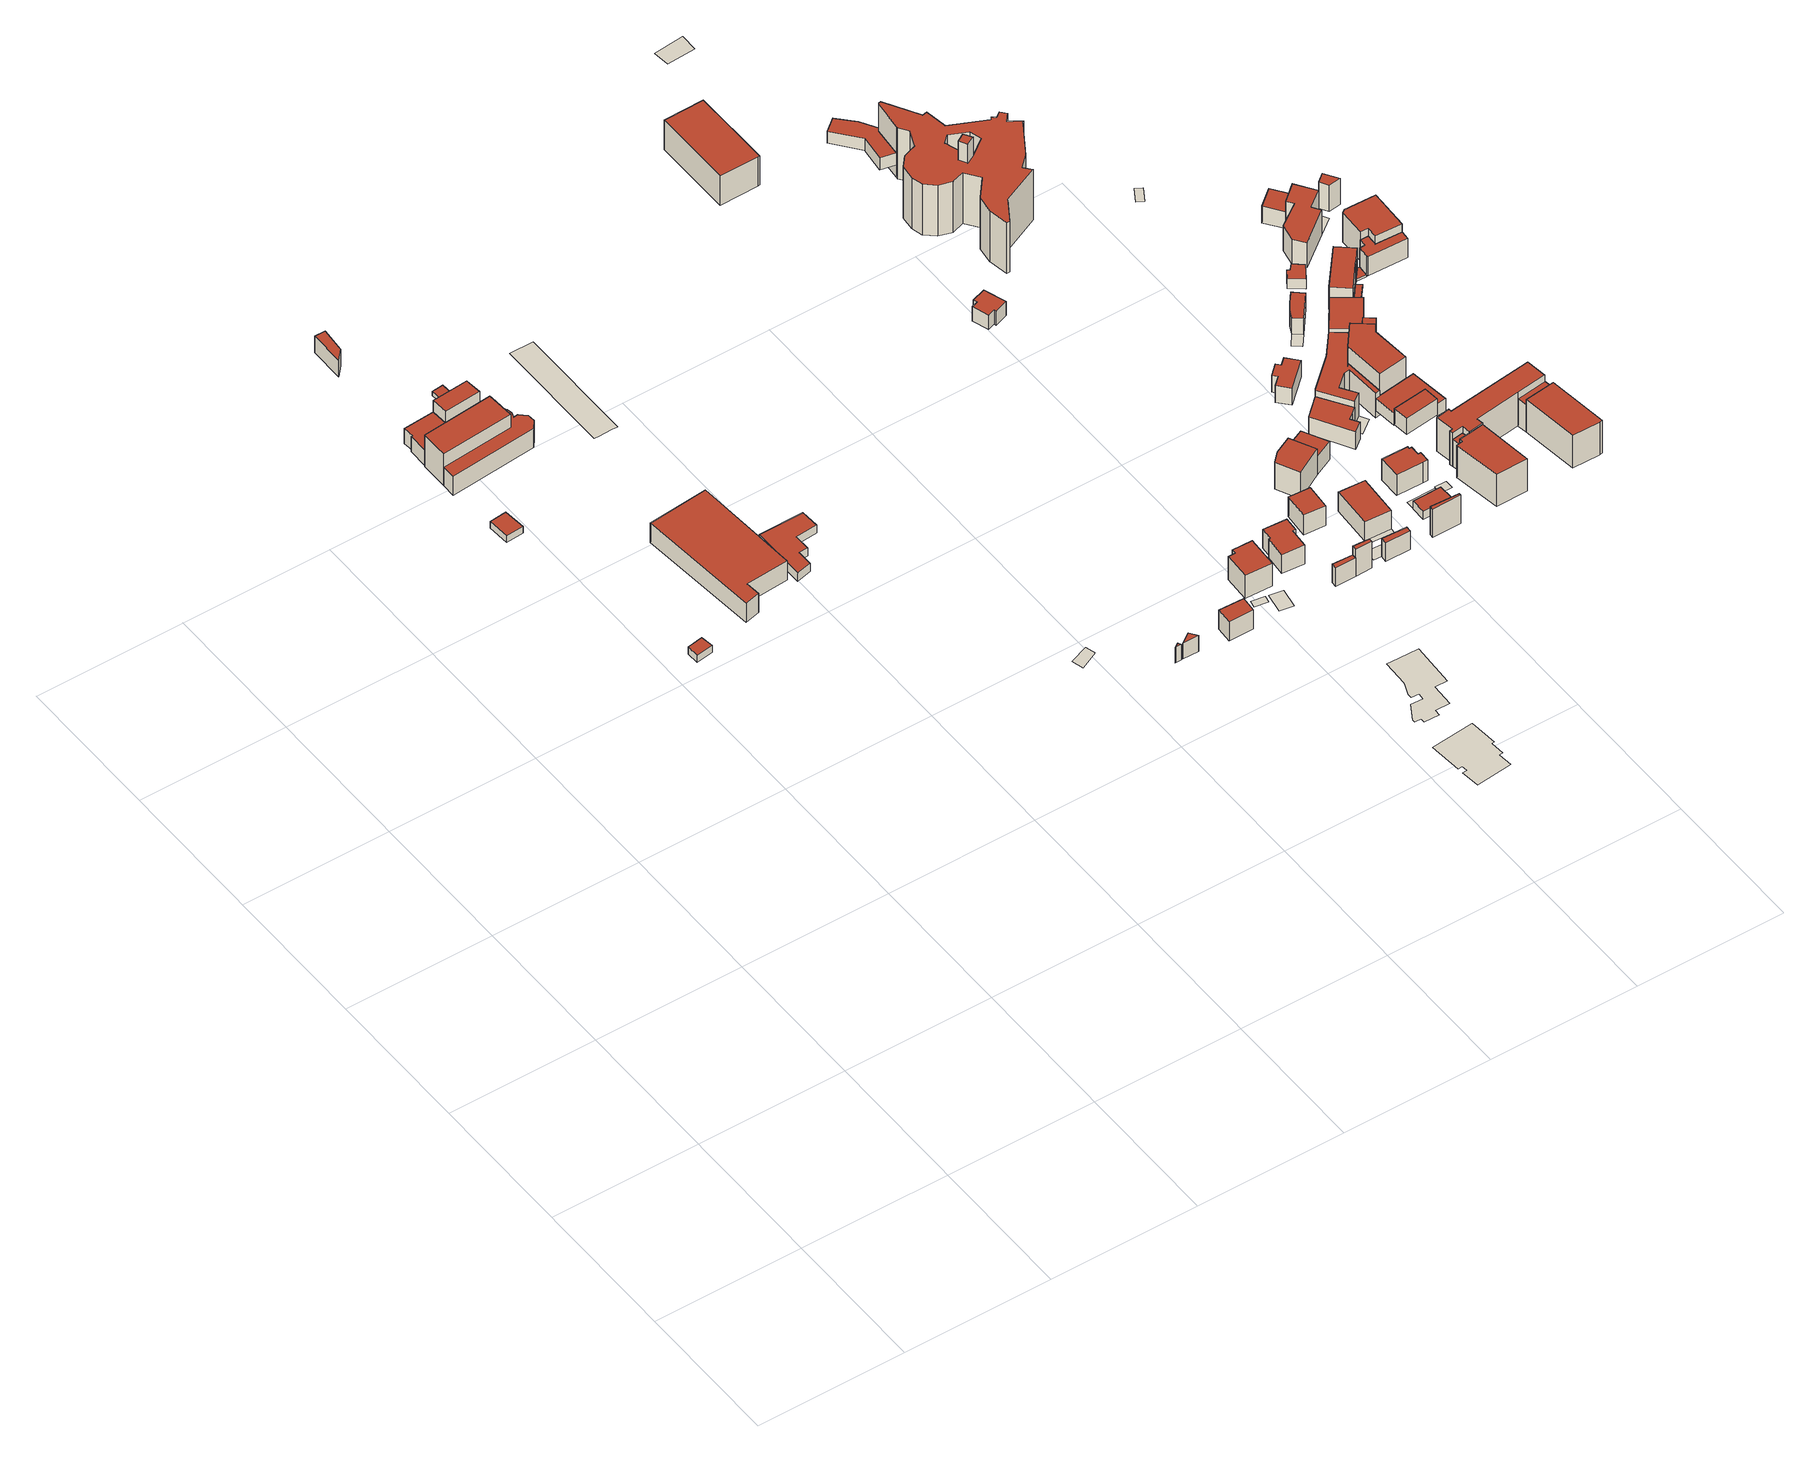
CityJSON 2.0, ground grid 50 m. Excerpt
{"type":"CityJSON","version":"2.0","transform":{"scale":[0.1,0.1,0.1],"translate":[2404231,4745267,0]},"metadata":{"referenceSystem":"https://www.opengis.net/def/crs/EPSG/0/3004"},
"CityObjects":{
"building1":{"type":"Building","attributes":{"ELEVATION":155.19,"GRONDA":158.05,"PIEDE":155.19,"ALTEZZA":2.86,"VOLUME":66.65},"geometry":[{"type":"Solid","lod":"2","boundaries":[[[[0,1,2,3]],[[0,3,4,5]],[[3,2,6,4]],[[2,1,7,6]],[[1,0,5,7]],[[5,4,6,7]]]],"semantics":{"surfaces":[{"type":"GroundSurface"},{"type":"WallSurface","hasWindows":1},{"type":"WallSurface","hasWindows":0},{"type":"RoofSurface"}],"values":[[0,1,1,1,2,3]]}}]},
"building2":{"type":"Building","attributes":{"ELEVATION":154.3,"GRONDA":156.8,"PIEDE":154.3,"ALTEZZA":2.5,"VOLUME":108.07},"geometry":[{"type":"Solid","lod":"2","boundaries":[[[[8,9,10,11]],[[8,11,12,13]],[[11,10,14,12]],[[10,9,15,14]],[[9,8,13,15]],[[13,12,14,15]]]],"semantics":{"surfaces":[{"type":"GroundSurface"},{"type":"WallSurface","hasWindows":0},{"type":"WallSurface","hasWindows":1},{"type":"RoofSurface"}],"values":[[0,1,2,2,2,3]]}}]},
"building3":{"type":"Building","attributes":{"ELEVATION":157.74,"GRONDA":170.34,"PIEDE":157.74,"ALTEZZA":12.6,"VOLUME":3447.28},"geometry":[{"type":"Solid","lod":"2","boundaries":[[[[16,17,18,19,20]],[[16,20,21,22]],[[20,19,23,21]],[[19,18,24,23]],[[18,17,25,24]],[[17,16,22,25]],[[22,21,23,24,25]]]],"semantics":{"surfaces":[{"type":"GroundSurface"},{"type":"WallSurface","hasWindows":0},{"type":"WallSurface","hasWindows":1},{"type":"RoofSurface"}],"values":[[0,1,1,1,2,2,3]]}}]},
"building4":{"type":"Building","attributes":{"ELEVATION":158.06,"GRONDA":164.01,"PIEDE":158.06,"ALTEZZA":5.95,"VOLUME":1051.71},"geometry":[{"type":"Solid","lod":"2","boundaries":[[[[26,27,28,29,30,31,32,33]],[[26,33,34,35]],[[33,32,36,34]],[[32,31,37,36]],[[31,30,38,37]],[[30,29,39,38]],[[29,28,40,39]],[[28,27,41,40]],[[27,26,35,41]],[[35,34,36,37,38,39,40,41]]]],"semantics":{"surfaces":[{"type":"GroundSurface"},{"type":"WallSurface","hasWindows":1},{"type":"WallSurface","hasWindows":0},{"type":"RoofSurface"}],"values":[[0,1,1,1,2,1,2,1,2,3]]}}]},
"building5":{"type":"Building","attributes":{"ELEVATION":157.74,"GRONDA":165.23,"PIEDE":157.74,"ALTEZZA":7.49,"VOLUME":1489.22},"geometry":[{"type":"Solid","lod":"2","boundaries":[[[[18,17,16,42,43,44,45,46,47,48,49,50,51,52,53,54]],[[18,54,55,56]],[[54,53,57,55]],[[53,52,58,57]],[[52,51,59,58]],[[51,50,60,59]],[[50,49,61,60]],[[49,48,62,61]],[[48,47,63,62]],[[47,46,64,63]],[[46,45,65,64]],[[45,44,66,65]],[[44,43,67,66]],[[43,42,68,67]],[[42,16,69,68]],[[16,17,70,69]],[[17,18,56,70]],[[56,55,57,58,59,60,61,62,63,64,65,66,67,68,69,70]]]],"semantics":{"surfaces":[{"type":"GroundSurface"},{"type":"WallSurface","hasWindows":1},{"type":"WallSurface","hasWindows":0},{"type":"RoofSurface"}],"values":[[0,1,2,2,2,2,1,2,2,2,2,2,1,1,1,1,1,3]]}}]},
"building6":{"type":"Building","attributes":{"ELEVATION":158.75,"GRONDA":165.3,"PIEDE":158.75,"ALTEZZA":6.55,"VOLUME":910.53},"geometry":[{"type":"Solid","lod":"2","boundaries":[[[[71,72,73,74]],[[71,74,75,76]],[[74,73,77,75]],[[73,72,78,77]],[[72,71,76,78]],[[76,75,77,78]]]],"semantics":{"surfaces":[{"type":"GroundSurface"},{"type":"WallSurface","hasWindows":0},{"type":"WallSurface","hasWindows":1},{"type":"RoofSurface"}],"values":[[0,1,2,2,1,3]]}}]},
"building7":{"type":"Building","attributes":{"ELEVATION":158.4,"GRONDA":168.63,"PIEDE":158.4,"ALTEZZA":10.23,"VOLUME":697.47},"geometry":[{"type":"Solid","lod":"2","boundaries":[[[[79,80,81,82]],[[79,82,83,84]],[[82,81,85,83]],[[81,80,86,85]],[[80,79,84,86]],[[84,83,85,86]]]],"semantics":{"surfaces":[{"type":"GroundSurface"},{"type":"WallSurface","hasWindows":1},{"type":"WallSurface","hasWindows":0},{"type":"RoofSurface"}],"values":[[0,1,2,1,1,3]]}}]},
"building8":{"type":"Building","attributes":{"ELEVATION":158.34,"GRONDA":159.95,"PIEDE":158.34,"ALTEZZA":1.61,"VOLUME":33.85},"geometry":[{"type":"Solid","lod":"2","boundaries":[[[[87,88,89,90]],[[87,90,91,92]],[[90,89,93,91]],[[89,88,94,93]],[[88,87,92,94]],[[92,91,93,94]]]],"semantics":{"surfaces":[{"type":"GroundSurface"},{"type":"WallSurface","hasWindows":0},{"type":"WallSurface","hasWindows":1},{"type":"RoofSurface"}],"values":[[0,1,2,1,1,3]]}}]},
"building9":{"type":"Building","attributes":{"ELEVATION":153.3,"GRONDA":160.86,"PIEDE":153.3,"ALTEZZA":7.56,"VOLUME":5591.17},"geometry":[{"type":"Solid","lod":"2","boundaries":[[[[95,96,97,98,99,100]],[[95,100,101,102]],[[100,99,103,101]],[[99,98,104,103]],[[98,97,105,104]],[[97,96,106,105]],[[96,95,102,106]],[[102,101,103,104,105,106]]]],"semantics":{"surfaces":[{"type":"GroundSurface"},{"type":"WallSurface","hasWindows":0},{"type":"WallSurface","hasWindows":1},{"type":"RoofSurface"}],"values":[[0,1,2,1,1,2,2,3]]}}]},
"building10":{"type":"Building","attributes":{"ELEVATION":153.97,"GRONDA":157.2,"PIEDE":153.97,"ALTEZZA":3.23,"VOLUME":558.51},"geometry":[{"type":"Solid","lod":"2","boundaries":[[[[107,108,109,110]],[[111,112,113,114,115,116,108,107]],[[111,107,110,117]],[[108,116,118,109]],[[116,115,119,118]],[[115,114,120,119]],[[114,113,121,120]],[[113,112,122,121]],[[112,111,117,122]],[[117,110,109,118,119,120,121,122]]]],"semantics":{"surfaces":[{"type":"WallSurface","hasWindows":1},{"type":"GroundSurface"},{"type":"WallSurface","hasWindows":0},{"type":"RoofSurface"}],"values":[[0,1,0,2,2,0,2,0,0,3]]}}]},
"building11":{"type":"Building","attributes":{"ELEVATION":160.93,"GRONDA":0,"PIEDE":160.93,"ALTEZZA":0,"VOLUME":0},"geometry":[{"type":"MultiSurface","lod":"0","boundaries":[[[123,124,125,126,127,128]]]}]},
"building12":{"type":"Building","attributes":{"ELEVATION":139.77,"GRONDA":0,"PIEDE":139.77,"ALTEZZA":0,"VOLUME":0},"geometry":[{"type":"MultiSurface","lod":"0","boundaries":[[[129,130,131,132]]]}]},
"building13":{"type":"Building","attributes":{"ELEVATION":157.94,"GRONDA":164.12,"PIEDE":157.94,"ALTEZZA":6.18,"VOLUME":540.63},"geometry":[{"type":"Solid","lod":"2","boundaries":[[[[133,134,135]],[[133,135,136,137]],[[135,134,138,136]],[[134,133,137,138]],[[137,136,138]]]],"semantics":{"surfaces":[{"type":"GroundSurface"},{"type":"WallSurface","hasWindows":1},{"type":"RoofSurface"}],"values":[[0,1,1,1,2]]}}]},
"building14":{"type":"Building","attributes":{"ELEVATION":157.94,"GRONDA":164.12,"PIEDE":157.94,"ALTEZZA":6.18,"VOLUME":540.63},"geometry":[{"type":"Solid","lod":"2","boundaries":[[[[139,140,141]],[[142,143,144]],[[142,144,140,139]],[[144,143,141,140]],[[143,142,139,141]]]],"semantics":{"surfaces":[{"type":"RoofSurface"},{"type":"GroundSurface"},{"type":"WallSurface","hasWindows":1},{"type":"WallSurface","hasWindows":0}],"values":[[0,1,2,3,2]]}}]},
"building15":{"type":"Building","attributes":{"ELEVATION":155.93,"GRONDA":163.49,"PIEDE":155.93,"ALTEZZA":7.56,"VOLUME":1118.87},"geometry":[{"type":"Solid","lod":"2","boundaries":[[[[145,146,147,148]],[[145,148,149,150]],[[148,147,151,149]],[[147,146,152,151]],[[146,145,150,152]],[[150,149,151,152]]]],"semantics":{"surfaces":[{"type":"GroundSurface"},{"type":"WallSurface","hasWindows":0},{"type":"WallSurface","hasWindows":1},{"type":"RoofSurface"}],"values":[[0,1,1,1,2,3]]}}]},
"building16":{"type":"Building","attributes":{"ELEVATION":155.72,"GRONDA":0,"PIEDE":155.72,"ALTEZZA":0,"VOLUME":0},"geometry":[{"type":"MultiSurface","lod":"0","boundaries":[[[153,154,155,156]]]}]},
"building17":{"type":"Building","attributes":{"ELEVATION":155.72,"GRONDA":0,"PIEDE":155.72,"ALTEZZA":0,"VOLUME":0},"geometry":[{"type":"MultiSurface","lod":"0","boundaries":[[[157,158,159,160]]]}]},
"building18":{"type":"Building","attributes":{"ELEVATION":154.51,"GRONDA":163.56,"PIEDE":154.51,"ALTEZZA":9.05,"VOLUME":825.97},"geometry":[{"type":"Solid","lod":"2","boundaries":[[[[161,162,163,164,165,166]],[[161,166,167,168]],[[166,165,169,167]],[[165,164,170,169]],[[164,163,171,170]],[[163,162,172,171]],[[162,161,168,172]],[[168,167,169,170,171,172]]]],"semantics":{"surfaces":[{"type":"GroundSurface"},{"type":"WallSurface","hasWindows":0},{"type":"WallSurface","hasWindows":1},{"type":"RoofSurface"}],"values":[[0,1,1,2,1,2,1,3]]}}]},
"building19":{"type":"Building","attributes":{"ELEVATION":154.89,"GRONDA":162.32,"PIEDE":154.89,"ALTEZZA":7.43,"VOLUME":636.95},"geometry":[{"type":"Solid","lod":"2","boundaries":[[[[173,174,175,176,177,178,179,180]],[[173,180,181,182]],[[180,179,183,181]],[[179,178,184,183]],[[178,177,185,184]],[[177,176,186,185]],[[176,175,187,186]],[[175,174,188,187]],[[174,173,182,188]],[[182,181,183,184,185,186,187,188]]]],"semantics":{"surfaces":[{"type":"GroundSurface"},{"type":"WallSurface","hasWindows":0},{"type":"WallSurface","hasWindows":1},{"type":"RoofSurface"}],"values":[[0,1,1,1,2,1,2,1,2,3]]}}]},
"building20":{"type":"Building","attributes":{"ELEVATION":156.44,"GRONDA":163.79,"PIEDE":156.44,"ALTEZZA":7.35,"VOLUME":412.05},"geometry":[{"type":"Solid","lod":"2","boundaries":[[[[189,190,191,192]],[[189,192,193,194]],[[192,191,195,193]],[[191,190,196,195]],[[190,189,194,196]],[[194,193,195,196]]]],"semantics":{"surfaces":[{"type":"GroundSurface"},{"type":"WallSurface","hasWindows":1},{"type":"WallSurface","hasWindows":0},{"type":"RoofSurface"}],"values":[[0,1,1,2,2,3]]}}]},
"building21":{"type":"Building","attributes":{"ELEVATION":156.5,"GRONDA":167.15,"PIEDE":156.5,"ALTEZZA":10.65,"VOLUME":535.36},"geometry":[{"type":"Solid","lod":"2","boundaries":[[[[197,198,199,200]],[[197,200,201,202]],[[200,199,203,201]],[[199,198,204,203]],[[198,197,202,204]],[[202,201,203,204]]]],"semantics":{"surfaces":[{"type":"GroundSurface"},{"type":"WallSurface","hasWindows":0},{"type":"WallSurface","hasWindows":1},{"type":"RoofSurface"}],"values":[[0,1,2,1,1,3]]}}]},
"building22":{"type":"Building","attributes":{"ELEVATION":155.78,"GRONDA":163.71,"PIEDE":155.78,"ALTEZZA":7.93,"VOLUME":478.39},"geometry":[{"type":"Solid","lod":"2","boundaries":[[[[205,206,207,208]],[[205,208,209,210]],[[208,207,211,209]],[[207,206,212,211]],[[206,205,210,212]],[[210,209,211,212]]]],"semantics":{"surfaces":[{"type":"GroundSurface"},{"type":"WallSurface","hasWindows":1},{"type":"WallSurface","hasWindows":0},{"type":"RoofSurface"}],"values":[[0,1,1,1,2,3]]}}]},
"building23":{"type":"Building","attributes":{"ELEVATION":156.41,"GRONDA":0,"PIEDE":156.41,"ALTEZZA":0,"VOLUME":0},"geometry":[{"type":"MultiSurface","lod":"0","boundaries":[[[213,214,215,216,217]]]}]},
"building24":{"type":"Building","attributes":{"ELEVATION":156.41,"GRONDA":163.7,"PIEDE":156.41,"ALTEZZA":7.29,"VOLUME":640.41},"geometry":[{"type":"Solid","lod":"2","boundaries":[[[[218,219,220,221]],[[219,213,222,220]],[[213,219,218,217]],[[213,217,223,222]],[[217,218,221,223]],[[222,223,221,220]]]],"semantics":{"surfaces":[{"type":"WallSurface","hasWindows":1},{"type":"WallSurface","hasWindows":0},{"type":"GroundSurface"},{"type":"RoofSurface"}],"values":[[0,1,2,0,0,3]]}}]},
"building25":{"type":"Building","attributes":{"ELEVATION":155.85,"GRONDA":0,"PIEDE":155.85,"ALTEZZA":0,"VOLUME":0},"geometry":[{"type":"MultiSurface","lod":"0","boundaries":[[[224,225,226,227,228]]]}]},
"building26":{"type":"Building","attributes":{"ELEVATION":150.9,"GRONDA":162.46,"PIEDE":150.9,"ALTEZZA":11.56,"VOLUME":4217},"geometry":[{"type":"Solid","lod":"2","boundaries":[[[[229,230,231,232,233]],[[229,233,234,235]],[[233,232,236,234]],[[232,231,237,236]],[[231,230,238,237]],[[230,229,235,238]],[[235,234,236,237,238]]]],"semantics":{"surfaces":[{"type":"GroundSurface"},{"type":"WallSurface","hasWindows":1},{"type":"WallSurface","hasWindows":0},{"type":"RoofSurface"}],"values":[[0,1,2,1,1,2,3]]}}]},
"building27":{"type":"Building","attributes":{"ELEVATION":155.85,"GRONDA":163.2,"PIEDE":155.85,"ALTEZZA":7.35,"VOLUME":900.57},"geometry":[{"type":"Solid","lod":"2","boundaries":[[[[228,224,239,240]],[[228,240,241,242]],[[240,239,243,241]],[[239,224,244,243]],[[224,228,242,244]],[[242,241,243,244]]]],"semantics":{"surfaces":[{"type":"GroundSurface"},{"type":"WallSurface","hasWindows":0},{"type":"RoofSurface"}],"values":[[0,1,1,1,1,2]]}}]},
"building28":{"type":"Building","attributes":{"ELEVATION":151.87,"GRONDA":157.48,"PIEDE":151.87,"ALTEZZA":5.61,"VOLUME":284.65},"geometry":[{"type":"Solid","lod":"2","boundaries":[[[[245,246,247,248,249,250,251,252]],[[247,246,253,254]],[[245,252,255,256]],[[252,251,257,255]],[[251,250,258,257]],[[250,249,259,258]],[[249,248,260,259]],[[248,247,254,260]],[[246,245,256,253]],[[256,255,257,258,259,260,254,253]]]],"semantics":{"surfaces":[{"type":"GroundSurface"},{"type":"WallSurface","hasWindows":1},{"type":"WallSurface","hasWindows":0},{"type":"RoofSurface"}],"values":[[0,1,2,1,2,1,2,1,1,3]]}}]},
"building29":{"type":"Building","attributes":{"ELEVATION":153.82,"GRONDA":164.31,"PIEDE":153.82,"ALTEZZA":10.49,"VOLUME":986.55},"geometry":[{"type":"Solid","lod":"2","boundaries":[[[[261,262,263,264,265]],[[261,265,266,267]],[[265,264,268,266]],[[264,263,269,268]],[[263,262,270,269]],[[262,261,267,270]],[[267,266,268,269,270]]]],"semantics":{"surfaces":[{"type":"GroundSurface"},{"type":"WallSurface","hasWindows":0},{"type":"WallSurface","hasWindows":1},{"type":"RoofSurface"}],"values":[[0,1,2,1,1,2,3]]}}]},
"building30":{"type":"Building","attributes":{"ELEVATION":153.82,"GRONDA":161.07,"PIEDE":153.82,"ALTEZZA":7.25,"VOLUME":449.89},"geometry":[{"type":"Solid","lod":"2","boundaries":[[[[271,265,272,273]],[[261,265,271,274]],[[261,274,275,276]],[[274,271,273,275]],[[265,261,276,272]],[[276,275,273,272]]]],"semantics":{"surfaces":[{"type":"WallSurface","hasWindows":1},{"type":"GroundSurface"},{"type":"WallSurface","hasWindows":0},{"type":"RoofSurface"}],"values":[[0,1,2,0,2,3]]}}]},
"building31":{"type":"Building","attributes":{"ELEVATION":156.57,"GRONDA":167.77,"PIEDE":156.57,"ALTEZZA":11.2,"VOLUME":1187.98},"geometry":[{"type":"Solid","lod":"2","boundaries":[[[[277,278,279,280]],[[277,280,281,282]],[[280,279,283,281]],[[279,278,284,283]],[[278,277,282,284]],[[282,281,283,284]]]],"semantics":{"surfaces":[{"type":"GroundSurface"},{"type":"WallSurface","hasWindows":0},{"type":"WallSurface","hasWindows":1},{"type":"RoofSurface"}],"values":[[0,1,1,1,2,3]]}}]},
"building32":{"type":"Building","attributes":{"ELEVATION":156.09,"GRONDA":159.33,"PIEDE":156.09,"ALTEZZA":3.24,"VOLUME":154.51},"geometry":[{"type":"Solid","lod":"2","boundaries":[[[[285,286,287,288]],[[285,288,289,290]],[[288,287,291,289]],[[287,286,292,291]],[[286,285,290,292]],[[290,289,291,292]]]],"semantics":{"surfaces":[{"type":"GroundSurface"},{"type":"WallSurface","hasWindows":1},{"type":"WallSurface","hasWindows":0},{"type":"RoofSurface"}],"values":[[0,1,1,1,2,3]]}}]},
"building33":{"type":"Building","attributes":{"ELEVATION":156.34,"GRONDA":0,"PIEDE":156.34,"ALTEZZA":0,"VOLUME":0},"geometry":[{"type":"MultiSurface","lod":"0","boundaries":[[[293,294,295,296]]]}]},
"building34":{"type":"Building","attributes":{"ELEVATION":155.67,"GRONDA":163.88,"PIEDE":155.67,"ALTEZZA":8.21,"VOLUME":604.62},"geometry":[{"type":"Solid","lod":"2","boundaries":[[[[297,298,299,300]],[[301,302,303,304]],[[302,305,306,303]],[[301,307,298,297,308,309,310,305,302]],[[305,310,311,306]],[[310,309,312,311]],[[309,308,313,312]],[[308,297,300,313]],[[298,307,314,299]],[[307,301,304,314]],[[304,303,306,311,312,313,300,299,314]]]],"semantics":{"surfaces":[{"type":"WallSurface","hasWindows":1},{"type":"GroundSurface"},{"type":"WallSurface","hasWindows":0},{"type":"RoofSurface"}],"values":[[0,0,0,1,0,0,0,2,2,0,3]]}}]},
"building35":{"type":"Building","attributes":{"ELEVATION":156.86,"GRONDA":0,"PIEDE":156.86,"ALTEZZA":0,"VOLUME":0},"geometry":[{"type":"MultiSurface","lod":"0","boundaries":[[[315,316,317,318]]]}]},
"building36":{"type":"Building","attributes":{"ELEVATION":153.5,"GRONDA":160.35,"PIEDE":153.5,"ALTEZZA":6.85,"VOLUME":758.55},"geometry":[{"type":"Solid","lod":"2","boundaries":[[[[319,320,321,322,323,324,325]],[[319,325,326,327]],[[325,324,328,326]],[[324,323,329,328]],[[323,322,330,329]],[[322,321,331,330]],[[321,320,332,331]],[[320,319,327,332]],[[327,326,328,329,330,331,332]]]],"semantics":{"surfaces":[{"type":"GroundSurface"},{"type":"WallSurface","hasWindows":0},{"type":"WallSurface","hasWindows":1},{"type":"RoofSurface"}],"values":[[0,1,1,2,2,2,2,1,3]]}}]},
"building37":{"type":"Building","attributes":{"ELEVATION":156.86,"GRONDA":0,"PIEDE":156.86,"ALTEZZA":0,"VOLUME":0},"geometry":[{"type":"MultiSurface","lod":"0","boundaries":[[[333,334,335,336]]]}]},
"building38":{"type":"Building","attributes":{"ELEVATION":152.91,"GRONDA":0,"PIEDE":152.91,"ALTEZZA":0,"VOLUME":0},"geometry":[{"type":"MultiSurface","lod":"0","boundaries":[[[337,338,339,340,341]]]}]},
"building39":{"type":"Building","attributes":{"ELEVATION":152.82,"GRONDA":159.49,"PIEDE":152.82,"ALTEZZA":6.67,"VOLUME":425.1},"geometry":[{"type":"Solid","lod":"2","boundaries":[[[[342,343,344,345,346,347,348,349]],[[342,349,350,351]],[[349,348,352,350]],[[348,347,353,352]],[[347,346,354,353]],[[346,345,355,354]],[[345,344,356,355]],[[344,343,357,356]],[[343,342,351,357]],[[351,350,352,353,354,355,356,357]]]],"semantics":{"surfaces":[{"type":"GroundSurface"},{"type":"WallSurface","hasWindows":1},{"type":"WallSurface","hasWindows":0},{"type":"RoofSurface"}],"values":[[0,1,2,2,2,2,1,1,1,3]]}}]},
"building40":{"type":"Building","attributes":{"ELEVATION":153.5,"GRONDA":0,"PIEDE":153.5,"ALTEZZA":0,"VOLUME":0},"geometry":[{"type":"MultiSurface","lod":"0","boundaries":[[[320,358,359,360,319]]]}]},
"building41":{"type":"Building","attributes":{"ELEVATION":150.65,"GRONDA":155.33,"PIEDE":150.65,"ALTEZZA":4.68,"VOLUME":544.11},"geometry":[{"type":"Solid","lod":"2","boundaries":[[[[361,362,363,364]],[[362,365,366,363]],[[365,367,368,366]],[[367,369,370,368]],[[371,372,369,367,365,362,361,373,374]],[[371,374,375,376]],[[374,373,377,375]],[[373,361,364,377]],[[369,372,378,370]],[[372,371,376,378]],[[376,375,377,364,363,366,368,370,378]]]],"semantics":{"surfaces":[{"type":"WallSurface","hasWindows":1},{"type":"WallSurface","hasWindows":0},{"type":"GroundSurface"},{"type":"RoofSurface"}],"values":[[0,0,1,0,2,1,0,1,0,0,3]]}}]},
"building42":{"type":"Building","attributes":{"ELEVATION":156.34,"GRONDA":167.05,"PIEDE":156.35,"ALTEZZA":10.7,"VOLUME":109.4},"geometry":[{"type":"Solid","lod":"2","boundaries":[[[[379,380,381,382]],[[379,382,383,384]],[[382,381,385,383]],[[381,380,386,385]],[[380,379,384,386]],[[384,383,385,386]]]],"semantics":{"surfaces":[{"type":"GroundSurface"},{"type":"WallSurface","hasWindows":0},{"type":"WallSurface","hasWindows":1},{"type":"RoofSurface"}],"values":[[0,1,1,1,2,3]]}}]},
"building43":{"type":"Building","attributes":{"ELEVATION":156.34,"GRONDA":169.04,"PIEDE":156.35,"ALTEZZA":12.69,"VOLUME":2913.06},"geometry":[{"type":"Solid","lod":"2","boundaries":[[[[380,379,387,388,389,390,391]],[[380,391,392,393]],[[391,390,394,392]],[[390,389,395,394]],[[389,388,396,395]],[[388,387,397,396]],[[387,379,398,397]],[[379,380,393,398]],[[393,392,394,395,396,397,398]]]],"semantics":{"surfaces":[{"type":"GroundSurface"},{"type":"WallSurface","hasWindows":0},{"type":"WallSurface","hasWindows":1},{"type":"RoofSurface"}],"values":[[0,1,2,1,2,1,1,2,3]]}}]},
"building44":{"type":"Building","attributes":{"ELEVATION":145.85,"GRONDA":173.17,"PIEDE":145.85,"ALTEZZA":27.32,"VOLUME":265.22},"geometry":[{"type":"Solid","lod":"2","boundaries":[[[[399,400,401,402]],[[399,402,403,404]],[[402,401,405,403]],[[401,400,406,405]],[[400,399,404,406]],[[404,403,405,406]]]],"semantics":{"surfaces":[{"type":"GroundSurface"},{"type":"WallSurface","hasWindows":0},{"type":"WallSurface","hasWindows":1},{"type":"RoofSurface"}],"values":[[0,1,2,2,2,3]]}}]},
"building45":{"type":"Building","attributes":{"ELEVATION":152.96,"GRONDA":162.69,"PIEDE":152.96,"ALTEZZA":9.73,"VOLUME":1901.45},"geometry":[{"type":"Solid","lod":"2","boundaries":[[[[407,408,409,410,411,412,413,414,415,416,417,418,419,420]],[[407,420,421,422]],[[420,419,423,421]],[[419,418,424,423]],[[418,417,425,424]],[[417,416,426,425]],[[416,415,427,426]],[[415,414,428,427]],[[414,413,429,428]],[[413,412,430,429]],[[412,411,431,430]],[[411,410,432,431]],[[410,409,433,432]],[[409,408,434,433]],[[408,407,422,434]],[[422,421,423,424,425,426,427,428,429,430,431,432,433,434]]]],"semantics":{"surfaces":[{"type":"GroundSurface"},{"type":"WallSurface","hasWindows":0},{"type":"WallSurface","hasWindows":1},{"type":"RoofSurface"}],"values":[[0,1,2,1,1,2,1,1,1,2,1,1,2,2,2,3]]}}]},
"building46":{"type":"Building","attributes":{"ELEVATION":145.85,"GRONDA":165.94,"PIEDE":145.85,"ALTEZZA":20.09,"VOLUME":17614.2},"geometry":[{"type":"Solid","lod":"2","boundaries":[[[[435,436,437,438,439,440,441,442,443,444,445,446,447,448,449,450,451,452,453,454,455,456,457,458,459,460,461,462,463,464,465,466,467,468],[402,401,400,399,469,470,471,472]],[[435,468,473,474]],[[468,467,475,473]],[[467,466,476,475]],[[466,465,477,476]],[[465,464,478,477]],[[464,463,479,478]],[[463,462,480,479]],[[462,461,481,480]],[[461,460,482,481]],[[460,459,483,482]],[[459,458,484,483]],[[458,457,485,484]],[[457,456,486,485]],[[456,455,487,486]],[[455,454,488,487]],[[454,453,489,488]],[[453,452,490,489]],[[452,451,491,490]],[[451,450,492,491]],[[450,449,493,492]],[[449,448,494,493]],[[448,447,495,494]],[[447,446,496,495]],[[446,445,497,496]],[[445,444,498,497]],[[444,443,499,498]],[[443,442,500,499]],[[442,441,501,500]],[[441,440,502,501]],[[440,439,503,502]],[[439,438,504,503]],[[438,437,505,504]],[[437,436,506,505]],[[436,435,474,506]],[[402,472,507,508]],[[472,471,509,507]],[[471,470,510,509]],[[470,469,511,510]],[[469,399,512,511]],[[399,400,513,512]],[[400,401,514,513]],[[401,402,508,514]],[[474,473,475,476,477,478,479,480,481,482,483,484,485,486,487,488,489,490,491,492,493,494,495,496,497,498,499,500,501,502,503,504,505,506],[508,507,509,510,511,512,513,514]]]],"semantics":{"surfaces":[{"type":"GroundSurface"},{"type":"WallSurface","hasWindows":1},{"type":"WallSurface","hasWindows":0},{"type":"RoofSurface"}],"values":[[0,1,2,1,2,1,2,1,2,1,1,1,2,2,2,1,2,2,1,1,2,1,1,2,1,1,1,2,1,1,1,2,2,2,2,2,1,1,2,1,2,2,1,3]]}}]},
"building47":{"type":"Building","attributes":{"ELEVATION":156.38,"GRONDA":162.75,"PIEDE":156.38,"ALTEZZA":6.37,"VOLUME":380.08},"geometry":[{"type":"Solid","lod":"2","boundaries":[[[[515,516,517,518]],[[515,518,519,520]],[[518,517,521,519]],[[517,516,522,521]],[[516,515,520,522]],[[520,519,521,522]]]],"semantics":{"surfaces":[{"type":"GroundSurface"},{"type":"WallSurface","hasWindows":1},{"type":"WallSurface","hasWindows":0},{"type":"RoofSurface"}],"values":[[0,1,1,2,2,3]]}}]},
"building48":{"type":"Building","attributes":{"ELEVATION":156.01,"GRONDA":160.76,"PIEDE":156.01,"ALTEZZA":4.75,"VOLUME":626.93},"geometry":[{"type":"Solid","lod":"2","boundaries":[[[[523,524,525,526,527,528,529,530]],[[523,530,531,532]],[[530,529,533,531]],[[529,528,534,533]],[[528,527,535,534]],[[527,526,536,535]],[[526,525,537,536]],[[525,524,538,537]],[[524,523,532,538]],[[532,531,533,534,535,536,537,538]]]],"semantics":{"surfaces":[{"type":"GroundSurface"},{"type":"WallSurface","hasWindows":0},{"type":"WallSurface","hasWindows":1},{"type":"RoofSurface"}],"values":[[0,1,2,1,1,1,1,2,2,3]]}}]},
"building49":{"type":"Building","attributes":{"ELEVATION":155.43,"GRONDA":169.26,"PIEDE":155.43,"ALTEZZA":13.83,"VOLUME":2453.19},"geometry":[{"type":"Solid","lod":"2","boundaries":[[[[539,540,541,542,543,544]],[[539,544,545,546]],[[544,543,547,545]],[[543,542,548,547]],[[542,541,549,548]],[[541,540,550,549]],[[540,539,546,550]],[[546,545,547,548,549,550]]]],"semantics":{"surfaces":[{"type":"GroundSurface"},{"type":"WallSurface","hasWindows":1},{"type":"WallSurface","hasWindows":0},{"type":"RoofSurface"}],"values":[[0,1,1,2,2,2,2,3]]}}]},
"building50":{"type":"Building","attributes":{"ELEVATION":152.69,"GRONDA":0,"PIEDE":152.69,"ALTEZZA":0,"VOLUME":0},"geometry":[{"type":"MultiSurface","lod":"0","boundaries":[[[551,552,553,554]]]}]},
"building51":{"type":"Building","attributes":{"ELEVATION":156.22,"GRONDA":169.51,"PIEDE":156.22,"ALTEZZA":13.29,"VOLUME":3376.8},"geometry":[{"type":"Solid","lod":"2","boundaries":[[[[555,556,557,558,559,560,561,562,563,564,565,566,567]],[[555,567,568,569]],[[567,566,570,568]],[[566,565,571,570]],[[565,564,572,571]],[[564,563,573,572]],[[563,562,574,573]],[[562,561,575,574]],[[561,560,576,575]],[[560,559,577,576]],[[559,558,578,577]],[[558,557,579,578]],[[557,556,580,579]],[[556,555,569,580]],[[569,568,570,571,572,573,574,575,576,577,578,579,580]]]],"semantics":{"surfaces":[{"type":"GroundSurface"},{"type":"WallSurface","hasWindows":1},{"type":"WallSurface","hasWindows":0},{"type":"RoofSurface"}],"values":[[0,1,1,1,1,1,1,1,1,2,1,1,1,1,3]]}}]},
"building52":{"type":"Building","attributes":{"ELEVATION":155.31,"GRONDA":166.65,"PIEDE":155.31,"ALTEZZA":11.34,"VOLUME":322.44},"geometry":[{"type":"Solid","lod":"2","boundaries":[[[[581,582,583,584,585,586]],[[581,586,587,588]],[[586,585,589,587]],[[585,584,590,589]],[[584,583,591,590]],[[583,582,592,591]],[[582,581,588,592]],[[588,587,589,590,591,592]]]],"semantics":{"surfaces":[{"type":"GroundSurface"},{"type":"WallSurface","hasWindows":1},{"type":"WallSurface","hasWindows":0},{"type":"RoofSurface"}],"values":[[0,1,2,1,1,2,2,3]]}}]},
"building53":{"type":"Building","attributes":{"ELEVATION":152.61,"GRONDA":158.97,"PIEDE":152.61,"ALTEZZA":6.36,"VOLUME":260.27},"geometry":[{"type":"Solid","lod":"2","boundaries":[[[[593,594,595,596,597,598,599]],[[593,599,600,601]],[[599,598,602,600]],[[598,597,603,602]],[[597,596,604,603]],[[596,595,605,604]],[[595,594,606,605]],[[594,593,601,606]],[[601,600,602,603,604,605,606]]]],"semantics":{"surfaces":[{"type":"GroundSurface"},{"type":"WallSurface","hasWindows":0},{"type":"WallSurface","hasWindows":1},{"type":"RoofSurface"}],"values":[[0,1,1,1,2,1,1,2,3]]}}]},
"building54":{"type":"Building","attributes":{"ELEVATION":152.79,"GRONDA":159.93,"PIEDE":152.79,"ALTEZZA":7.14,"VOLUME":864.59},"geometry":[{"type":"Solid","lod":"2","boundaries":[[[[607,608,609,610]],[[607,610,611,612]],[[610,609,613,611]],[[609,608,614,613]],[[608,607,612,614]],[[612,611,613,614]]]],"semantics":{"surfaces":[{"type":"GroundSurface"},{"type":"WallSurface","hasWindows":0},{"type":"WallSurface","hasWindows":1},{"type":"RoofSurface"}],"values":[[0,1,2,2,2,3]]}}]},
"building55":{"type":"Building","attributes":{"ELEVATION":156.34,"GRONDA":169.17,"PIEDE":156.35,"ALTEZZA":12.82,"VOLUME":2663.81},"geometry":[{"type":"Solid","lod":"2","boundaries":[[[[615,616,617,618,619]],[[615,619,620,621]],[[619,618,622,620]],[[618,617,623,622]],[[617,616,624,623]],[[616,615,621,624]],[[621,620,622,623,624]]]],"semantics":{"surfaces":[{"type":"GroundSurface"},{"type":"WallSurface","hasWindows":0},{"type":"WallSurface","hasWindows":1},{"type":"RoofSurface"}],"values":[[0,1,2,1,2,2,3]]}}]},
"building56":{"type":"Building","attributes":{"ELEVATION":152.69,"GRONDA":0,"PIEDE":152.69,"ALTEZZA":0,"VOLUME":0},"geometry":[{"type":"MultiSurface","lod":"0","boundaries":[[[625,626,627,628]]]}]},
"building57":{"type":"Building","attributes":{"ELEVATION":156.34,"GRONDA":167.12,"PIEDE":156.35,"ALTEZZA":10.77,"VOLUME":368.09},"geometry":[{"type":"Solid","lod":"2","boundaries":[[[[616,615,629,630]],[[616,630,631,632]],[[630,629,633,631]],[[629,615,634,633]],[[615,616,632,634]],[[632,631,633,634]]]],"semantics":{"surfaces":[{"type":"GroundSurface"},{"type":"WallSurface","hasWindows":1},{"type":"RoofSurface"}],"values":[[0,1,1,1,1,2]]}}]},
"building58":{"type":"Building","attributes":{"ELEVATION":152.42,"GRONDA":156.24,"PIEDE":152.42,"ALTEZZA":3.82,"VOLUME":109.25},"geometry":[{"type":"Solid","lod":"2","boundaries":[[[[635,636,637,638,639,640]],[[637,636,641,642]],[[636,635,643,641]],[[635,640,644,643]],[[640,639,645,644]],[[639,638,646,645]],[[638,637,642,646]],[[643,644,645,646,642,641]]]],"semantics":{"surfaces":[{"type":"GroundSurface"},{"type":"WallSurface","hasWindows":0},{"type":"WallSurface","hasWindows":1},{"type":"RoofSurface"}],"values":[[0,1,1,2,2,1,1,3]]}}]},
"building59":{"type":"Building","attributes":{"ELEVATION":0,"GRONDA":0,"PIEDE":0,"ALTEZZA":0,"VOLUME":0},"geometry":[{"type":"MultiSurface","lod":"0","boundaries":[[[647,648,649,650,651,652,653,654,655,656,657,658]]]}]},
"building60":{"type":"Building","attributes":{"ELEVATION":152.61,"GRONDA":153.42,"PIEDE":152.61,"ALTEZZA":0.81,"VOLUME":16.34},"geometry":[{"type":"Solid","lod":"2","boundaries":[[[[659,660,661,662]],[[659,662,663,664]],[[662,661,665,663]],[[661,660,666,665]],[[660,659,664,666]],[[664,663,665,666]]]],"semantics":{"surfaces":[{"type":"GroundSurface"},{"type":"WallSurface","hasWindows":1},{"type":"RoofSurface"}],"values":[[0,1,1,1,1,2]]}}]},
"building61":{"type":"Building","attributes":{"ELEVATION":152.61,"GRONDA":161.32,"PIEDE":152.61,"ALTEZZA":8.71,"VOLUME":932.55},"geometry":[{"type":"Solid","lod":"2","boundaries":[[[[667,668,659,669,670,671]],[[667,671,672,673]],[[671,670,674,672]],[[670,669,675,674]],[[669,659,676,675]],[[659,668,677,676]],[[668,667,673,677]],[[673,672,674,675,676,677]]]],"semantics":{"surfaces":[{"type":"GroundSurface"},{"type":"WallSurface","hasWindows":1},{"type":"WallSurface","hasWindows":0},{"type":"RoofSurface"}],"values":[[0,1,1,2,1,2,1,3]]}}]},
"building62":{"type":"Building","attributes":{"ELEVATION":143.45,"GRONDA":0,"PIEDE":143.45,"ALTEZZA":0,"VOLUME":0},"geometry":[{"type":"MultiSurface","lod":"0","boundaries":[[[678,679,680,681]]]}]},
"building63":{"type":"Building","attributes":{"ELEVATION":152.61,"GRONDA":153.45,"PIEDE":152.61,"ALTEZZA":0.84,"VOLUME":6.34},"geometry":[{"type":"Solid","lod":"2","boundaries":[[[[682,683,668,667]],[[682,667,684,685]],[[667,668,686,684]],[[668,683,687,686]],[[683,682,685,687]],[[685,684,686,687]]]],"semantics":{"surfaces":[{"type":"GroundSurface"},{"type":"WallSurface","hasWindows":1},{"type":"WallSurface","hasWindows":0},{"type":"RoofSurface"}],"values":[[0,1,2,2,2,3]]}}]},
"building64":{"type":"Building","attributes":{"ELEVATION":0,"GRONDA":0,"PIEDE":0,"ALTEZZA":0,"VOLUME":0},"geometry":[{"type":"MultiSurface","lod":"0","boundaries":[[[688,689,690,691,692,693,694,695,696,697,698,699,700,701,702,703,704,705,706]]]}]},
"building65":{"type":"Building","attributes":{"ELEVATION":150.26,"GRONDA":160.21,"PIEDE":150.26,"ALTEZZA":9.95,"VOLUME":1563.12},"geometry":[{"type":"Solid","lod":"2","boundaries":[[[[707,708,709,710,711,712,713,714,715]],[[707,715,716,717]],[[715,714,718,716]],[[714,713,719,718]],[[713,712,720,719]],[[712,711,721,720]],[[711,710,722,721]],[[710,709,723,722]],[[709,708,724,723]],[[708,707,717,724]],[[717,716,718,719,720,721,722,723,724]]]],"semantics":{"surfaces":[{"type":"GroundSurface"},{"type":"WallSurface","hasWindows":1},{"type":"WallSurface","hasWindows":0},{"type":"RoofSurface"}],"values":[[0,1,1,1,2,2,2,1,2,1,3]]}}]},
"building66":{"type":"Building","attributes":{"ELEVATION":149.39,"GRONDA":156.12,"PIEDE":149.39,"ALTEZZA":6.73,"VOLUME":338.32},"geometry":[{"type":"Solid","lod":"2","boundaries":[[[[725,726,727,728]],[[725,728,729,730]],[[728,727,731,729]],[[727,726,732,731]],[[726,725,730,732]],[[730,729,731,732]]]],"semantics":{"surfaces":[{"type":"GroundSurface"},{"type":"WallSurface","hasWindows":1},{"type":"WallSurface","hasWindows":0},{"type":"RoofSurface"}],"values":[[0,1,2,1,1,3]]}}]},
"building67":{"type":"Building","attributes":{"ELEVATION":153.53,"GRONDA":161.05,"PIEDE":153.53,"ALTEZZA":7.52,"VOLUME":400.74},"geometry":[{"type":"Solid","lod":"2","boundaries":[[[[733,734,735,736,737,738,739,740,741]],[[733,741,742,743]],[[741,740,744,742]],[[740,739,745,744]],[[739,738,746,745]],[[738,737,747,746]],[[737,736,748,747]],[[736,735,749,748]],[[735,734,750,749]],[[734,733,743,750]],[[743,742,744,745,746,747,748,749,750]]]],"semantics":{"surfaces":[{"type":"GroundSurface"},{"type":"WallSurface","hasWindows":1},{"type":"WallSurface","hasWindows":0},{"type":"RoofSurface"}],"values":[[0,1,2,1,2,1,2,1,1,2,3]]}}]},
"building68":{"type":"Building","attributes":{"ELEVATION":150.26,"GRONDA":0,"PIEDE":150.26,"ALTEZZA":0,"VOLUME":0},"geometry":[{"type":"MultiSurface","lod":"0","boundaries":[[[751,707,708,709]]]}]},
"building69":{"type":"Building","attributes":{"ELEVATION":152.66,"GRONDA":164.09,"PIEDE":152.66,"ALTEZZA":11.43,"VOLUME":1669.56},"geometry":[{"type":"Solid","lod":"2","boundaries":[[[[752,753,754,755,756,757,758]],[[752,758,759,760]],[[758,757,761,759]],[[757,756,762,761]],[[756,755,763,762]],[[755,754,764,763]],[[754,753,765,764]],[[753,752,760,765]],[[760,759,761,762,763,764,765]]]],"semantics":{"surfaces":[{"type":"GroundSurface"},{"type":"WallSurface","hasWindows":0},{"type":"WallSurface","hasWindows":1},{"type":"RoofSurface"}],"values":[[0,1,1,1,1,2,2,2,3]]}}]},
"building70":{"type":"Building","attributes":{"ELEVATION":153.04,"GRONDA":163.37,"PIEDE":153.04,"ALTEZZA":10.33,"VOLUME":161.41},"geometry":[{"type":"Solid","lod":"2","boundaries":[[[[766,767,768,769]],[[766,769,770,771]],[[769,768,772,770]],[[768,767,773,772]],[[767,766,771,773]],[[771,770,772,773]]]],"semantics":{"surfaces":[{"type":"GroundSurface"},{"type":"WallSurface","hasWindows":1},{"type":"WallSurface","hasWindows":0},{"type":"RoofSurface"}],"values":[[0,1,2,2,1,3]]}}]}
},
"vertices":[
[260,801,1552],[203,793,1552],[201,835,1552],[253,843,1552],[253,843,1580],[260,801,1580],[201,835,1580],[203,793,1580],
[103,1496,1543],[44,1491,1543],[39,1565,1543],[96,1570,1543],[96,1570,1568],[103,1496,1568],[39,1565,1568],[44,1491,1568],
[245,1851,1577],[251,1767,1577],[9,1747,1577],[9,1839,1577],[245,1859,1577],[245,1859,1703],[245,1851,1703],[9,1839,1703],[9,1747,1703],[251,1767,1703],
[241,1903,1581],[245,1859,1581],[9,1839,1581],[9,1906,1581],[15,1906,1581],[11,1943,1581],[115,1950,1581],[119,1894,1581],[119,1894,1640],[241,1903,1640],[115,1950,1640],[11,1943,1640],[15,1906,1640],[9,1906,1640],[9,1839,1640],[245,1859,1640],
[261,1849,1577],[270,1845,1577],[277,1838,1577],[283,1830,1577],[285,1821,1577],[286,1812,1577],[284,1803,1577],[281,1794,1577],[295,1796,1577],[318,1776,1577],[320,1750,1577],[301,1725,1577],[9,1701,1577],[9,1701,1652],[9,1747,1652],[301,1725,1652],[320,1750,1652],[318,1776,1652],[295,1796,1652],[281,1794,1652],[284,1803,1652],[286,1812,1652],[285,1821,1652],[283,1830,1652],[277,1838,1652],[270,1845,1652],[261,1849,1652],[245,1851,1652],[251,1767,1652],
[38,2288,1588],[9,2256,1588],[9,2373,1588],[44,2373,1588],[44,2373,1653],[38,2288,1653],[9,2373,1653],[9,2256,1653],
[241,1903,1584],[119,1894,1584],[115,1950,1584],[236,1959,1584],[236,1959,1686],[241,1903,1686],[115,1950,1686],[119,1894,1686],
[225,2000,1583],[186,1995,1583],[182,2050,1583],[220,2053,1583],[220,2053,1600],[225,2000,1600],[182,2050,1600],[186,1995,1600],
[466,870,1533],[415,858,1533],[378,1269,1533],[579,1288,1533],[605,929,1533],[462,918,1533],[462,918,1609],[466,870,1609],[605,929,1609],[579,1288,1609],[378,1269,1609],[415,858,1609],
[672,966,1540],[702,967,1540],[702,967,1572],[672,966,1572],[673,913,1540],[622,902,1540],[621,1088,1540],[771,1088,1540],[774,1026,1540],[701,1021,1540],[673,913,1572],[701,1021,1572],[774,1026,1572],[771,1088,1572],[621,1088,1572],[622,902,1572],
[456,1631,1609],[501,1631,1609],[520,1631,1609],[519,2039,1609],[440,2039,1609],[440,1631,1609],
[1220,308,1398],[1211,342,1398],[1149,319,1398],[1159,280,1398],
[1298,2,1579],[1278,2,1579],[1293,12,1579],[1293,12,1641],[1298,2,1641],[1278,2,1641],
[1357,2,1641],[1339,27,1641],[1303,2,1641],[1357,2,1579],[1303,2,1579],[1339,27,1579],
[1544,2,1559],[1461,2,1559],[1465,57,1559],[1548,54,1559],[1548,54,1635],[1544,2,1635],[1465,57,1635],[1461,2,1635],
[1645,88,1557],[1601,95,1557],[1597,72,1557],[1641,65,1557],
[1701,79,1557],[1656,86,1557],[1645,19,1557],[1691,12,1557],
[1697,225,1545],[1692,120,1545],[1602,124,1545],[1606,213,1545],[1630,212,1545],[1630,228,1545],[1630,228,1636],[1697,225,1636],[1630,212,1636],[1606,213,1636],[1602,124,1636],[1692,120,1636],
[1832,249,1549],[1829,202,1549],[1819,202,1549],[1814,137,1549],[1740,142,1549],[1746,215,1549],[1751,215,1549],[1754,255,1549],[1754,255,1623],[1832,249,1623],[1751,215,1623],[1746,215,1623],[1740,142,1623],[1814,137,1623],[1819,202,1623],[1829,202,1623],
[1893,17,1564],[1893,2,1564],[1825,2,1564],[1826,20,1564],[1826,20,1638],[1893,17,1638],[1825,2,1638],[1893,2,1638],
[1893,2,1565],[1893,17,1565],[1948,14,1565],[1948,2,1565],[1948,2,1672],[1893,2,1672],[1948,14,1672],[1893,17,1672],
[1949,302,1558],[1943,218,1558],[1872,223,1558],[1878,307,1558],[1878,307,1637],[1949,302,1637],[1872,223,1637],[1943,218,1637],
[2080,19,1564],[2081,59,1564],[1974,65,1564],[1972,26,1564],[1997,24,1564],
[1996,2,1564],[2079,2,1564],[2079,2,1637],[1996,2,1637],[2080,19,1637],[1997,24,1637],
[1998,107,1558],[1980,108,1558],[1979,93,1558],[2084,86,1558],[2085,102,1558],
[1442,2259,1509],[1312,2258,1509],[1310,2528,1509],[1445,2530,1509],[1447,2260,1509],[1447,2260,1625],[1442,2259,1625],[1445,2530,1625],[1310,2528,1625],[1312,2258,1625],
[2005,246,1558],[2093,241,1558],[2093,241,1632],[2085,102,1632],[2005,246,1632],[1998,107,1632],
[1710,1438,1519],[1665,1422,1519],[1663,1429,1519],[1639,1421,1519],[1621,1475,1519],[1642,1482,1519],[1638,1495,1519],[1685,1510,1519],[1665,1422,1575],[1663,1429,1575],[1685,1510,1575],[1710,1438,1575],[1638,1495,1575],[1642,1482,1575],[1621,1475,1575],[1639,1421,1575],
[2049,410,1538],[1958,360,1538],[1921,435,1538],[1950,464,1538],[2007,491,1538],[2007,491,1643],[2049,410,1643],[1950,464,1643],[1921,435,1643],[1958,360,1643],
[2070,520,1538],[2007,491,1611],[2070,520,1611],[2112,440,1538],[2112,440,1611],[2049,410,1611],
[2252,2,1566],[2156,2,1566],[2157,15,1566],[2252,10,1566],[2252,10,1678],[2252,2,1678],[2157,15,1678],[2156,2,1678],
[2178,129,1561],[2273,130,1561],[2274,80,1561],[2178,79,1561],[2178,79,1593],[2178,129,1593],[2274,80,1593],[2273,130,1593],
[2273,130,1563],[2273,159,1563],[2178,157,1563],[2178,129,1563],
[2278,200,1557],[2279,235,1557],[2279,235,1639],[2278,200,1639],[2270,267,1557],[2262,267,1557],[2262,267,1639],[2270,267,1639],[2262,275,1557],[2262,275,1639],[2270,235,1557],[2261,201,1557],[2173,202,1557],[2175,276,1557],[2175,276,1639],[2173,202,1639],[2261,201,1639],[2270,235,1639],
[2273,130,1569],[2311,129,1569],[2311,158,1569],[2273,159,1569],
[2251,515,1535],[2230,498,1535],[2213,485,1535],[2230,459,1535],[2197,434,1535],[2124,559,1535],[2185,614,1535],[2185,614,1603],[2251,515,1603],[2124,559,1603],[2197,434,1603],[2230,459,1603],[2213,485,1603],[2230,498,1603],
[2278,332,1569],[2240,332,1569],[2241,304,1569],[2279,303,1569],
[1493,2835,1529],[1499,2780,1529],[1595,2786,1529],[1596,2844,1529],[1572,2842,1529],
[2206,795,1528],[2239,759,1528],[2156,683,1528],[2123,719,1528],[2150,744,1528],[2138,758,1528],[2172,789,1528],[2184,776,1528],[2184,776,1595],[2206,795,1595],[2172,789,1595],[2138,758,1595],[2150,744,1595],[2123,719,1595],[2156,683,1595],[2239,759,1595],
[2248,472,1535],[2295,508,1535],[2279,536,1535],
[1698,2289,1506],[1767,2206,1506],[1767,2206,1553],[1698,2289,1553],[1757,2119,1506],[1757,2119,1553],[1807,2108,1506],[1807,2108,1553],[1815,2206,1506],[1815,2206,1553],[1827,2212,1506],[1819,2212,1506],[1740,2322,1506],[1791,2270,1506],[1791,2270,1553],[1827,2212,1553],[1740,2322,1553],[1819,2212,1553],
[2405,178,1563],[2369,174,1563],[2364,201,1563],[2401,206,1563],[2401,206,1670],[2405,178,1670],[2364,201,1670],[2369,174,1670],
[2455,185,1563],[2479,2,1563],[2374,2,1563],[2349,159,1563],[2370,163,1563],[2370,163,1690],[2369,174,1690],[2349,159,1690],[2374,2,1690],[2479,2,1690],[2455,185,1690],[2405,178,1690],
[1916,1891,1458],[1888,1876,1458],[1873,1902,1458],[1900,1918,1458],[1900,1918,1732],[1916,1891,1732],[1873,1902,1732],[1888,1876,1732],
[2395,743,1530],[2378,721,1530],[2321,649,1530],[2332,509,1530],[2316,506,1530],[2308,624,1530],[2290,621,1530],[2246,584,1530],[2279,536,1530],[2251,515,1530],[2185,614,1530],[2189,618,1530],[2288,706,1530],[2348,780,1530],[2348,780,1627],[2395,743,1627],[2288,706,1627],[2189,618,1627],[2185,614,1627],[2251,515,1627],[2279,536,1627],[2246,584,1627],[2290,621,1627],[2308,624,1627],[2316,506,1627],[2332,509,1627],[2321,649,1627],[2378,721,1627],
[1827,2212,1458],[1893,2102,1458],[1908,2105,1458],[1920,2032,1458],[2039,1978,1458],[2044,1986,1458],[2057,1976,1458],[2074,1990,1458],[2091,1971,1458],[2071,1947,1458],[2110,1921,1458],[2104,1918,1458],[2036,1807,1458],[2001,1774,1458],[2022,1750,1458],[1895,1694,1458],[1851,1621,1458],[1841,1621,1458],[1829,1687,1458],[1836,1743,1458],[1888,1806,1458],[1853,1852,1458],[1812,1839,1458],[1768,1852,1458],[1735,1881,1458],[1725,1918,1458],[1730,1966,1458],[1759,2000,1458],[1805,2016,1458],[1827,2072,1458],[1806,2100,1458],[1807,2108,1458],[1815,2206,1458],[1819,2212,1458],[1973,1932,1458],[1962,1972,1458],[1903,1999,1458],[1880,1977,1458],[1819,2212,1659],[1827,2212,1659],[1815,2206,1659],[1807,2108,1659],[1806,2100,1659],[1827,2072,1659],[1805,2016,1659],[1759,2000,1659],[1730,1966,1659],[1725,1918,1659],[1735,1881,1659],[1768,1852,1659],[1812,1839,1659],[1853,1852,1659],[1888,1806,1659],[1836,1743,1659],[1829,1687,1659],[1841,1621,1659],[1851,1621,1659],[1895,1694,1659],[2022,1750,1659],[2001,1774,1659],[2036,1807,1659],[2104,1918,1659],[2110,1921,1659],[2071,1947,1659],[2091,1971,1659],[2074,1990,1659],[2057,1976,1659],[2044,1986,1659],[2039,1978,1659],[1920,2032,1659],[1908,2105,1659],[1893,2102,1659],[1880,1977,1659],[1900,1918,1659],[1903,1999,1659],[1962,1972,1659],[1973,1932,1659],[1916,1891,1659],[1888,1876,1659],[1873,1902,1659],
[2444,389,1564],[2330,376,1564],[2325,428,1564],[2439,441,1564],[2439,441,1628],[2444,389,1628],[2325,428,1628],[2330,376,1628],
[2444,389,1560],[2439,441,1560],[2325,428,1560],[2316,506,1560],[2332,509,1560],[2430,522,1560],[2458,525,1560],[2475,393,1560],[2475,393,1608],[2444,389,1608],[2458,525,1608],[2430,522,1608],[2332,509,1608],[2316,506,1608],[2325,428,1608],[2439,441,1608],
[2436,677,1554],[2418,652,1554],[2430,522,1554],[2332,509,1554],[2321,649,1554],[2378,721,1554],[2378,721,1693],[2436,677,1693],[2321,649,1693],[2332,509,1693],[2430,522,1693],[2418,652,1693],
[2342,893,1527],[2316,914,1527],[2288,876,1527],[2313,856,1527],
[2705,239,1562],[2604,226,1562],[2452,206,1562],[2455,185,1562],[2405,178,1562],[2401,206,1562],[2364,201,1562],[2362,213,1562],[2372,214,1562],[2362,276,1562],[2409,284,1562],[2411,274,1562],[2696,309,1562],[2696,309,1695],[2705,239,1695],[2411,274,1695],[2409,284,1695],[2362,276,1695],[2372,214,1695],[2362,213,1695],[2364,201,1695],[2401,206,1695],[2405,178,1695],[2455,185,1695],[2452,206,1695],[2604,226,1695],
[2436,677,1553],[2378,721,1553],[2395,743,1553],[2422,722,1553],[2436,741,1553],[2466,717,1553],[2466,717,1666],[2436,677,1666],[2436,741,1666],[2422,722,1666],[2395,743,1666],[2378,721,1666],
[2378,994,1526],[2404,972,1526],[2342,893,1526],[2316,914,1526],[2329,943,1526],[2344,964,1526],[2373,999,1526],[2373,999,1590],[2378,994,1590],[2344,964,1590],[2329,943,1590],[2316,914,1590],[2342,893,1590],[2404,972,1590],
[2522,857,1528],[2450,755,1528],[2371,812,1528],[2444,913,1528],[2444,913,1599],[2522,857,1599],[2371,812,1599],[2450,755,1599],
[2609,193,1563],[2710,205,1563],[2736,4,1563],[2725,2,1563],[2634,2,1563],[2634,2,1692],[2609,193,1692],[2725,2,1692],[2736,4,1692],[2710,205,1692],
[2404,972,1527],[2430,1008,1527],[2404,1030,1527],[2378,994,1527],
[2604,226,1563],[2705,239,1563],[2705,239,1671],[2710,205,1671],[2604,226,1671],[2609,193,1671],
[2453,1112,1524],[2484,1086,1524],[2452,1038,1524],[2409,1069,1524],[2429,1098,1524],[2437,1094,1524],[2484,1086,1562],[2452,1038,1562],[2453,1112,1562],[2437,1094,1562],[2429,1098,1562],[2409,1069,1562],
[2716,512,0],[2725,513,0],[2716,608,0],[2573,594,0],[2582,485,0],[2597,487,0],[2599,465,0],[2584,464,0],[2590,402,0],[2712,414,0],[2707,464,0],[2721,465,0],
[2570,966,1526],[2585,953,1526],[2518,872,1526],[2504,884,1526],[2504,884,1534],[2570,966,1534],[2518,872,1534],[2585,953,1534],
[2611,1015,1526],[2582,980,1526],[2510,892,1526],[2458,935,1526],[2559,1058,1526],[2559,1058,1613],[2611,1015,1613],[2458,935,1613],[2510,892,1613],[2570,966,1613],[2582,980,1613],
[2359,1696,1434],[2338,1709,1434],[2311,1663,1434],[2332,1650,1434],
[2618,1014,1526],[2616,978,1526],[2611,1015,1534],[2618,1014,1534],[2582,980,1534],[2616,978,1534],
[2762,933,0],[2700,935,0],[2657,937,0],[2654,848,0],[2648,833,0],[2637,804,0],[2637,790,0],[2662,788,0],[2661,766,0],[2619,768,0],[2589,714,0],[2589,706,0],[2611,705,0],[2611,691,0],[2661,689,0],[2662,710,0],[2711,708,0],[2714,786,0],[2756,785,0],
[2659,1271,1503],[2604,1229,1503],[2622,1203,1503],[2514,1121,1503],[2488,1155,1503],[2499,1215,1503],[2574,1267,1503],[2558,1288,1503],[2614,1334,1503],[2614,1334,1602],[2659,1271,1602],[2558,1288,1602],[2574,1267,1602],[2499,1215,1602],[2488,1155,1602],[2514,1121,1602],[2622,1203,1602],[2604,1229,1602],
[2614,1334,1494],[2558,1288,1494],[2517,1344,1494],[2573,1390,1494],[2573,1390,1561],[2614,1334,1561],[2517,1344,1561],[2558,1288,1561],
[2751,997,1535],[2749,967,1535],[2615,971,1535],[2616,978,1535],[2618,1014,1535],[2636,1014,1535],[2637,1039,1535],[2664,1038,1535],[2663,1001,1535],[2663,1001,1610],[2751,997,1610],[2664,1038,1610],[2637,1039,1610],[2636,1014,1610],[2618,1014,1610],[2616,978,1610],[2615,971,1610],[2749,967,1610],
[2676,1244,1503],
[2751,997,1527],[2663,1001,1527],[2664,1038,1527],[2637,1039,1527],[2640,1128,1527],[2652,1136,1527],[2757,1133,1527],[2757,1133,1641],[2751,997,1641],[2652,1136,1641],[2640,1128,1641],[2637,1039,1641],[2664,1038,1641],[2663,1001,1641],
[2676,1244,1530],[2659,1271,1530],[2687,1294,1530],[2717,1249,1530],[2717,1249,1634],[2676,1244,1634],[2687,1294,1634],[2659,1271,1634]
]}
